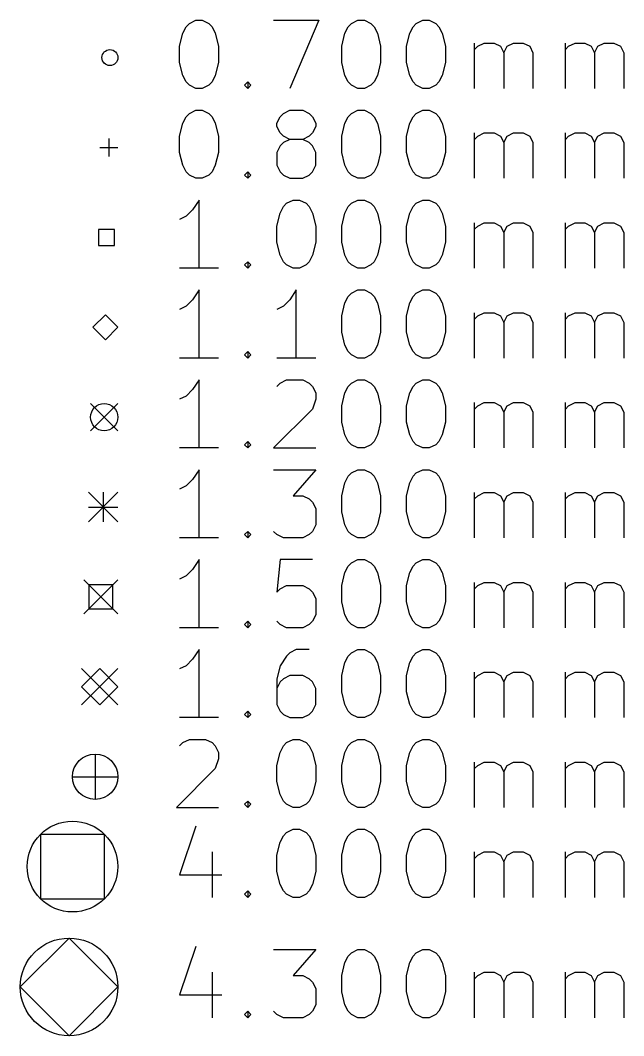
# Model space of a CAD drawing. Extents: x 0.93 to 9.4, y -8.65 to -1.8.
# Drawn here: x 0.93 to 1.977, y -8.631 to -6.87 of the extents above; entities that cross this region are included whole.
import ezdxf

# ---------------------------------------------------------------- set-up
doc = ezdxf.new("R2010")
doc.units = 0
doc.header["$MEASUREMENT"] = 0
doc.layers.add('BLACK', color=7, linetype='CONTINUOUS')

msp = doc.modelspace()

# ---------------------------------------------------------------- linework, layer by layer
at = {"layer": 'BLACK', "linetype": 'CONTINUOUS'}
for p, q in [((1.21178, -6.89266), (1.21741, -6.88141)), ((1.21741, -6.88141), (1.22303, -6.87579)), ((1.22303, -6.87579), (1.23428, -6.87016)), ((1.23428, -6.87016), (1.24553, -6.87016)), ((1.24553, -6.87016), (1.25678, -6.87579)), ((1.25678, -6.87579), (1.2624, -6.88141)), ((1.2624, -6.88141), (1.26803, -6.89266)), ((1.36926, -6.87016), (1.448, -6.87016)), ((1.448, -6.87016), (1.39738, -6.98827)), ((1.493, -6.89266), (1.49862, -6.88141)), ((1.49862, -6.88141), (1.50425, -6.87579)), ((1.50425, -6.87579), (1.51549, -6.87016)), ((1.51549, -6.87016), (1.52674, -6.87016)), ((1.52674, -6.87016), (1.53799, -6.87579)), ((1.53799, -6.87579), (1.54362, -6.88141)), ((1.54362, -6.88141), (1.54924, -6.89266)), ((1.60548, -6.89266), (1.61111, -6.88141)), ((1.61111, -6.88141), (1.61673, -6.87579)), ((1.61673, -6.87579), (1.62798, -6.87016)), ((1.62798, -6.87016), (1.63923, -6.87016)), ((1.63923, -6.87016), (1.65048, -6.87579)), ((1.65048, -6.87579), (1.6561, -6.88141)), ((1.6561, -6.88141), (1.66173, -6.89266)), ((1.20616, -6.91516), (1.21178, -6.89266)), ((1.26803, -6.89266), (1.27365, -6.91516)), ((1.48737, -6.91516), (1.493, -6.89266)), ((1.54924, -6.89266), (1.55486, -6.91516)), ((1.59986, -6.91516), (1.60548, -6.89266)), ((1.66173, -6.89266), (1.66735, -6.91516)), ((1.20616, -6.94328), (1.20616, -6.91516)), ((1.27365, -6.91516), (1.27365, -6.94328)), ((1.48737, -6.94328), (1.48737, -6.91516)), ((1.55486, -6.91516), (1.55486, -6.94328)), ((1.59986, -6.94328), (1.59986, -6.91516)), ((1.66735, -6.91516), (1.66735, -6.94328)), ((1.71797, -6.98827), (1.71797, -6.90953)), ((1.71797, -6.92078), (1.72359, -6.91516)), ((1.72359, -6.91516), (1.73484, -6.90953)), ((1.73484, -6.90953), (1.75172, -6.90953)), ((1.75172, -6.90953), (1.76296, -6.91516)), ((1.76296, -6.91516), (1.76859, -6.92641)), ((1.76859, -6.92641), (1.77421, -6.91516)), ((1.77421, -6.91516), (1.78546, -6.90953)), ((1.78546, -6.90953), (1.80233, -6.90953)), ((1.80233, -6.90953), (1.81358, -6.91516)), ((1.81358, -6.91516), (1.81921, -6.92641)), ((1.87545, -6.98827), (1.87545, -6.90953)), ((1.87545, -6.92078), (1.88107, -6.91516)), ((1.88107, -6.91516), (1.89232, -6.90953)), ((1.89232, -6.90953), (1.9092, -6.90953)), ((1.9092, -6.90953), (1.92044, -6.91516)), ((1.92044, -6.91516), (1.92607, -6.92641)), ((1.92607, -6.92641), (1.93169, -6.91516)), ((1.93169, -6.91516), (1.94294, -6.90953)), ((1.94294, -6.90953), (1.95981, -6.90953)), ((1.95981, -6.90953), (1.97106, -6.91516)), ((1.97106, -6.91516), (1.97669, -6.92641)), ((1.76859, -6.92641), (1.76859, -6.98827)), ((1.81921, -6.92641), (1.81921, -6.98827)), ((1.92607, -6.92641), (1.92607, -6.98827)), ((1.97669, -6.92641), (1.97669, -6.98827)), ((1.21178, -6.96578), (1.20616, -6.94328)), ((1.27365, -6.94328), (1.26803, -6.96578)), ((1.493, -6.96578), (1.48737, -6.94328)), ((1.55486, -6.94328), (1.54924, -6.96578)), ((1.60548, -6.96578), (1.59986, -6.94328)), ((1.66735, -6.94328), (1.66173, -6.96578)), ((1.21741, -6.97702), (1.21178, -6.96578)), ((1.26803, -6.96578), (1.2624, -6.97702)), ((1.49862, -6.97702), (1.493, -6.96578)), ((1.54924, -6.96578), (1.54362, -6.97702)), ((1.61111, -6.97702), (1.60548, -6.96578)), ((1.66173, -6.96578), (1.6561, -6.97702)), ((1.22303, -6.98265), (1.21741, -6.97702)), ((1.23428, -6.98827), (1.22303, -6.98265)), ((1.24553, -6.98827), (1.23428, -6.98827)), ((1.25678, -6.98265), (1.24553, -6.98827)), ((1.2624, -6.97702), (1.25678, -6.98265)), ((1.31864, -6.98265), (1.32427, -6.97702)), ((1.32427, -6.98827), (1.31864, -6.98265)), ((1.32427, -6.97702), (1.32989, -6.98265)), ((1.32427, -6.97702), (1.32427, -6.98827)), ((1.32989, -6.98265), (1.32427, -6.98827)), ((1.50425, -6.98265), (1.49862, -6.97702)), ((1.51549, -6.98827), (1.50425, -6.98265)), ((1.52674, -6.98827), (1.51549, -6.98827)), ((1.53799, -6.98265), (1.52674, -6.98827)), ((1.54362, -6.97702), (1.53799, -6.98265)), ((1.61673, -6.98265), (1.61111, -6.97702)), ((1.62798, -6.98827), (1.61673, -6.98265)), ((1.63923, -6.98827), (1.62798, -6.98827)), ((1.65048, -6.98265), (1.63923, -6.98827)), ((1.6561, -6.97702), (1.65048, -6.98265)), ((1.22303, -7.03169), (1.23428, -7.02607)), ((1.23428, -7.02607), (1.24553, -7.02607)), ((1.24553, -7.02607), (1.25678, -7.03169)), ((1.38614, -7.03169), (1.39738, -7.02607)), ((1.39738, -7.02607), (1.41988, -7.02607)), ((1.41988, -7.02607), (1.43113, -7.03169)), ((1.50425, -7.03169), (1.51549, -7.02607)), ((1.51549, -7.02607), (1.52674, -7.02607)), ((1.52674, -7.02607), (1.53799, -7.03169)), ((1.61673, -7.03169), (1.62798, -7.02607)), ((1.62798, -7.02607), (1.63923, -7.02607)), ((1.63923, -7.02607), (1.65048, -7.03169)), ((1.21178, -7.04857), (1.21741, -7.03732)), ((1.21741, -7.03732), (1.22303, -7.03169)), ((1.25678, -7.03169), (1.2624, -7.03732)), ((1.2624, -7.03732), (1.26803, -7.04857)), ((1.37489, -7.04857), (1.38051, -7.03732)), ((1.38051, -7.03732), (1.38614, -7.03169)), ((1.43113, -7.03169), (1.43675, -7.03732)), ((1.43675, -7.03732), (1.44238, -7.04857)), ((1.493, -7.04857), (1.49862, -7.03732)), ((1.49862, -7.03732), (1.50425, -7.03169)), ((1.53799, -7.03169), (1.54362, -7.03732)), ((1.54362, -7.03732), (1.54924, -7.04857)), ((1.60548, -7.04857), (1.61111, -7.03732)), ((1.61111, -7.03732), (1.61673, -7.03169)), ((1.65048, -7.03169), (1.6561, -7.03732)), ((1.6561, -7.03732), (1.66173, -7.04857)), ((1.20616, -7.07106), (1.21178, -7.04857)), ((1.26803, -7.04857), (1.27365, -7.07106)), ((1.37489, -7.05419), (1.37489, -7.04857)), ((1.38051, -7.06544), (1.37489, -7.05419)), ((1.44238, -7.05419), (1.43675, -7.06544)), ((1.44238, -7.04857), (1.44238, -7.05419)), ((1.48737, -7.07106), (1.493, -7.04857)), ((1.54924, -7.04857), (1.55486, -7.07106)), ((1.59986, -7.07106), (1.60548, -7.04857)), ((1.66173, -7.04857), (1.66735, -7.07106)), ((1.08327, -7.075), (1.08327, -7.1065)), ((1.20616, -7.09918), (1.20616, -7.07106)), ((1.27365, -7.07106), (1.27365, -7.09918)), ((1.38614, -7.07106), (1.38051, -7.06544)), ((1.39738, -7.07669), (1.38614, -7.07106)), ((1.39738, -7.07669), (1.38614, -7.08231)), ((1.41988, -7.07669), (1.39738, -7.07669)), ((1.43113, -7.07106), (1.41988, -7.07669)), ((1.43113, -7.08231), (1.41988, -7.07669)), ((1.43675, -7.06544), (1.43113, -7.07106)), ((1.48737, -7.09918), (1.48737, -7.07106)), ((1.55486, -7.07106), (1.55486, -7.09918)), ((1.59986, -7.09918), (1.59986, -7.07106)), ((1.66735, -7.07106), (1.66735, -7.09918)), ((1.71797, -7.14418), (1.71797, -7.06544)), ((1.71797, -7.07669), (1.72359, -7.07106)), ((1.72359, -7.07106), (1.73484, -7.06544)), ((1.73484, -7.06544), (1.75172, -7.06544)), ((1.75172, -7.06544), (1.76296, -7.07106)), ((1.76296, -7.07106), (1.76859, -7.08231)), ((1.76859, -7.08231), (1.77421, -7.07106)), ((1.77421, -7.07106), (1.78546, -7.06544)), ((1.78546, -7.06544), (1.80233, -7.06544)), ((1.80233, -7.06544), (1.81358, -7.07106)), ((1.81358, -7.07106), (1.81921, -7.08231)), ((1.87545, -7.14418), (1.87545, -7.06544)), ((1.87545, -7.07669), (1.88107, -7.07106)), ((1.88107, -7.07106), (1.89232, -7.06544)), ((1.89232, -7.06544), (1.9092, -7.06544)), ((1.9092, -7.06544), (1.92044, -7.07106)), ((1.92044, -7.07106), (1.92607, -7.08231)), ((1.92607, -7.08231), (1.93169, -7.07106)), ((1.93169, -7.07106), (1.94294, -7.06544)), ((1.94294, -7.06544), (1.95981, -7.06544)), ((1.95981, -7.06544), (1.97106, -7.07106)), ((1.97106, -7.07106), (1.97669, -7.08231)), ((1.06752, -7.09075), (1.09902, -7.09075)), ((1.38051, -7.08794), (1.37489, -7.09918)), ((1.38614, -7.08231), (1.38051, -7.08794)), ((1.43675, -7.08794), (1.43113, -7.08231)), ((1.44238, -7.09918), (1.43675, -7.08794)), ((1.76859, -7.08231), (1.76859, -7.14418)), ((1.81921, -7.08231), (1.81921, -7.14418)), ((1.92607, -7.08231), (1.92607, -7.14418)), ((1.97669, -7.08231), (1.97669, -7.14418)), ((1.21178, -7.12168), (1.20616, -7.09918)), ((1.27365, -7.09918), (1.26803, -7.12168)), ((1.37489, -7.09918), (1.37489, -7.12168)), ((1.44238, -7.12168), (1.44238, -7.09918)), ((1.493, -7.12168), (1.48737, -7.09918)), ((1.55486, -7.09918), (1.54924, -7.12168)), ((1.60548, -7.12168), (1.59986, -7.09918)), ((1.66735, -7.09918), (1.66173, -7.12168)), ((1.21741, -7.13293), (1.21178, -7.12168)), ((1.26803, -7.12168), (1.2624, -7.13293)), ((1.37489, -7.12168), (1.38051, -7.13293)), ((1.43675, -7.13293), (1.44238, -7.12168)), ((1.49862, -7.13293), (1.493, -7.12168)), ((1.54924, -7.12168), (1.54362, -7.13293)), ((1.61111, -7.13293), (1.60548, -7.12168)), ((1.66173, -7.12168), (1.6561, -7.13293)), ((1.22303, -7.13855), (1.21741, -7.13293)), ((1.23428, -7.14418), (1.22303, -7.13855)), ((1.24553, -7.14418), (1.23428, -7.14418)), ((1.25678, -7.13855), (1.24553, -7.14418)), ((1.2624, -7.13293), (1.25678, -7.13855)), ((1.31864, -7.13855), (1.32427, -7.13293)), ((1.32427, -7.14418), (1.31864, -7.13855)), ((1.32427, -7.13293), (1.32989, -7.13855)), ((1.32427, -7.13293), (1.32427, -7.14418)), ((1.32989, -7.13855), (1.32427, -7.14418)), ((1.38051, -7.13293), (1.38614, -7.13855)), ((1.38614, -7.13855), (1.39738, -7.14418)), ((1.39738, -7.14418), (1.41988, -7.14418)), ((1.41988, -7.14418), (1.43113, -7.13855)), ((1.43113, -7.13855), (1.43675, -7.13293)), ((1.50425, -7.13855), (1.49862, -7.13293)), ((1.51549, -7.14418), (1.50425, -7.13855)), ((1.52674, -7.14418), (1.51549, -7.14418)), ((1.53799, -7.13855), (1.52674, -7.14418)), ((1.54362, -7.13293), (1.53799, -7.13855)), ((1.61673, -7.13855), (1.61111, -7.13293)), ((1.62798, -7.14418), (1.61673, -7.13855)), ((1.63923, -7.14418), (1.62798, -7.14418)), ((1.65048, -7.13855), (1.63923, -7.14418)), ((1.6561, -7.13293), (1.65048, -7.13855)), ((1.2399, -7.18197), (1.22866, -7.19885)), ((1.2399, -7.30008), (1.2399, -7.18197)), ((1.39176, -7.1876), (1.40301, -7.18197)), ((1.40301, -7.18197), (1.41426, -7.18197)), ((1.41426, -7.18197), (1.42551, -7.1876)), ((1.50425, -7.1876), (1.51549, -7.18197)), ((1.51549, -7.18197), (1.52674, -7.18197)), ((1.52674, -7.18197), (1.53799, -7.1876)), ((1.61673, -7.1876), (1.62798, -7.18197)), ((1.62798, -7.18197), (1.63923, -7.18197)), ((1.63923, -7.18197), (1.65048, -7.1876)), ((1.22866, -7.19885), (1.21741, -7.2101)), ((1.38051, -7.20447), (1.38614, -7.19322)), ((1.38614, -7.19322), (1.39176, -7.1876)), ((1.42551, -7.1876), (1.43113, -7.19322)), ((1.43113, -7.19322), (1.43675, -7.20447)), ((1.493, -7.20447), (1.49862, -7.19322)), ((1.49862, -7.19322), (1.50425, -7.1876)), ((1.53799, -7.1876), (1.54362, -7.19322)), ((1.54362, -7.19322), (1.54924, -7.20447)), ((1.60548, -7.20447), (1.61111, -7.19322)), ((1.61111, -7.19322), (1.61673, -7.1876)), ((1.65048, -7.1876), (1.6561, -7.19322)), ((1.6561, -7.19322), (1.66173, -7.20447)), ((1.21741, -7.2101), (1.20616, -7.21572)), ((1.37489, -7.22697), (1.38051, -7.20447)), ((1.43675, -7.20447), (1.44238, -7.22697)), ((1.48737, -7.22697), (1.493, -7.20447)), ((1.54924, -7.20447), (1.55486, -7.22697)), ((1.59986, -7.22697), (1.60548, -7.20447)), ((1.66173, -7.20447), (1.66735, -7.22697)), ((1.09325, -7.23273), (1.06541, -7.23273)), ((1.06541, -7.23273), (1.06541, -7.26057)), ((1.09325, -7.26057), (1.09325, -7.23273)), ((1.37489, -7.25509), (1.37489, -7.22697)), ((1.44238, -7.22697), (1.44238, -7.25509)), ((1.48737, -7.25509), (1.48737, -7.22697)), ((1.55486, -7.22697), (1.55486, -7.25509)), ((1.59986, -7.25509), (1.59986, -7.22697)), ((1.66735, -7.22697), (1.66735, -7.25509)), ((1.71797, -7.30008), (1.71797, -7.22134)), ((1.71797, -7.23259), (1.72359, -7.22697)), ((1.72359, -7.22697), (1.73484, -7.22134)), ((1.73484, -7.22134), (1.75172, -7.22134)), ((1.75172, -7.22134), (1.76296, -7.22697)), ((1.76296, -7.22697), (1.76859, -7.23822)), ((1.76859, -7.23822), (1.77421, -7.22697)), ((1.76859, -7.23822), (1.76859, -7.30008)), ((1.77421, -7.22697), (1.78546, -7.22134)), ((1.78546, -7.22134), (1.80233, -7.22134)), ((1.80233, -7.22134), (1.81358, -7.22697)), ((1.81358, -7.22697), (1.81921, -7.23822)), ((1.81921, -7.23822), (1.81921, -7.30008)), ((1.87545, -7.30008), (1.87545, -7.22134)), ((1.87545, -7.23259), (1.88107, -7.22697)), ((1.88107, -7.22697), (1.89232, -7.22134)), ((1.89232, -7.22134), (1.9092, -7.22134)), ((1.9092, -7.22134), (1.92044, -7.22697)), ((1.92044, -7.22697), (1.92607, -7.23822)), ((1.92607, -7.23822), (1.93169, -7.22697)), ((1.92607, -7.23822), (1.92607, -7.30008)), ((1.93169, -7.22697), (1.94294, -7.22134)), ((1.94294, -7.22134), (1.95981, -7.22134)), ((1.95981, -7.22134), (1.97106, -7.22697)), ((1.97106, -7.22697), (1.97669, -7.23822)), ((1.97669, -7.23822), (1.97669, -7.30008)), ((1.38051, -7.27759), (1.37489, -7.25509)), ((1.44238, -7.25509), (1.43675, -7.27759)), ((1.493, -7.27759), (1.48737, -7.25509)), ((1.55486, -7.25509), (1.54924, -7.27759)), ((1.60548, -7.27759), (1.59986, -7.25509)), ((1.66735, -7.25509), (1.66173, -7.27759)), ((1.06541, -7.26057), (1.09325, -7.26057)), ((1.31864, -7.29446), (1.32427, -7.28884)), ((1.32427, -7.28884), (1.32989, -7.29446)), ((1.32427, -7.28884), (1.32427, -7.30008)), ((1.38614, -7.28884), (1.38051, -7.27759)), ((1.39176, -7.29446), (1.38614, -7.28884)), ((1.43113, -7.28884), (1.42551, -7.29446)), ((1.43675, -7.27759), (1.43113, -7.28884)), ((1.49862, -7.28884), (1.493, -7.27759)), ((1.50425, -7.29446), (1.49862, -7.28884)), ((1.54362, -7.28884), (1.53799, -7.29446)), ((1.54924, -7.27759), (1.54362, -7.28884)), ((1.61111, -7.28884), (1.60548, -7.27759)), ((1.61673, -7.29446), (1.61111, -7.28884)), ((1.6561, -7.28884), (1.65048, -7.29446)), ((1.66173, -7.27759), (1.6561, -7.28884)), ((1.27365, -7.30008), (1.20616, -7.30008)), ((1.32427, -7.30008), (1.31864, -7.29446)), ((1.32989, -7.29446), (1.32427, -7.30008)), ((1.40301, -7.30008), (1.39176, -7.29446)), ((1.41426, -7.30008), (1.40301, -7.30008)), ((1.42551, -7.29446), (1.41426, -7.30008)), ((1.51549, -7.30008), (1.50425, -7.29446)), ((1.52674, -7.30008), (1.51549, -7.30008)), ((1.53799, -7.29446), (1.52674, -7.30008)), ((1.62798, -7.30008), (1.61673, -7.29446)), ((1.63923, -7.30008), (1.62798, -7.30008)), ((1.65048, -7.29446), (1.63923, -7.30008)), ((1.2399, -7.33788), (1.22866, -7.35475)), ((1.2399, -7.45599), (1.2399, -7.33788)), ((1.40863, -7.33788), (1.39738, -7.35475)), ((1.40863, -7.45599), (1.40863, -7.33788)), ((1.49862, -7.34913), (1.50425, -7.3435)), ((1.50425, -7.3435), (1.51549, -7.33788)), ((1.51549, -7.33788), (1.52674, -7.33788)), ((1.52674, -7.33788), (1.53799, -7.3435)), ((1.53799, -7.3435), (1.54362, -7.34913)), ((1.61111, -7.34913), (1.61673, -7.3435)), ((1.61673, -7.3435), (1.62798, -7.33788)), ((1.62798, -7.33788), (1.63923, -7.33788)), ((1.63923, -7.33788), (1.65048, -7.3435)), ((1.65048, -7.3435), (1.6561, -7.34913)), ((1.22866, -7.35475), (1.21741, -7.366)), ((1.39738, -7.35475), (1.38614, -7.366)), ((1.48737, -7.38287), (1.493, -7.36038)), ((1.493, -7.36038), (1.49862, -7.34913)), ((1.54362, -7.34913), (1.54924, -7.36038)), ((1.54924, -7.36038), (1.55486, -7.38287)), ((1.59986, -7.38287), (1.60548, -7.36038)), ((1.60548, -7.36038), (1.61111, -7.34913)), ((1.6561, -7.34913), (1.66173, -7.36038)), ((1.66173, -7.36038), (1.66735, -7.38287)), ((1.21741, -7.366), (1.20616, -7.37163)), ((1.38614, -7.366), (1.37489, -7.37163)), ((1.71797, -7.45599), (1.71797, -7.37725)), ((1.72359, -7.38287), (1.73484, -7.37725)), ((1.73484, -7.37725), (1.75172, -7.37725)), ((1.75172, -7.37725), (1.76296, -7.38287)), ((1.77421, -7.38287), (1.78546, -7.37725)), ((1.78546, -7.37725), (1.80233, -7.37725)), ((1.80233, -7.37725), (1.81358, -7.38287)), ((1.87545, -7.45599), (1.87545, -7.37725)), ((1.88107, -7.38287), (1.89232, -7.37725)), ((1.89232, -7.37725), (1.9092, -7.37725)), ((1.9092, -7.37725), (1.92044, -7.38287)), ((1.93169, -7.38287), (1.94294, -7.37725)), ((1.94294, -7.37725), (1.95981, -7.37725)), ((1.95981, -7.37725), (1.97106, -7.38287)), ((1.07736, -7.38091), (1.05571, -7.40256)), ((1.09902, -7.40256), (1.07736, -7.38091)), ((1.48737, -7.411), (1.48737, -7.38287)), ((1.55486, -7.38287), (1.55486, -7.411)), ((1.59986, -7.411), (1.59986, -7.38287)), ((1.66735, -7.38287), (1.66735, -7.411)), ((1.71797, -7.3885), (1.72359, -7.38287)), ((1.76296, -7.38287), (1.76859, -7.39412)), ((1.76859, -7.39412), (1.77421, -7.38287)), ((1.76859, -7.39412), (1.76859, -7.45599)), ((1.81358, -7.38287), (1.81921, -7.39412)), ((1.81921, -7.39412), (1.81921, -7.45599)), ((1.87545, -7.3885), (1.88107, -7.38287)), ((1.92044, -7.38287), (1.92607, -7.39412)), ((1.92607, -7.39412), (1.93169, -7.38287)), ((1.92607, -7.39412), (1.92607, -7.45599)), ((1.97106, -7.38287), (1.97669, -7.39412)), ((1.97669, -7.39412), (1.97669, -7.45599)), ((1.05571, -7.40256), (1.07736, -7.42421)), ((1.07736, -7.42421), (1.09902, -7.40256)), ((1.493, -7.43349), (1.48737, -7.411)), ((1.55486, -7.411), (1.54924, -7.43349)), ((1.60548, -7.43349), (1.59986, -7.411)), ((1.66735, -7.411), (1.66173, -7.43349)), ((1.31864, -7.45037), (1.32427, -7.44474)), ((1.32427, -7.44474), (1.32989, -7.45037)), ((1.32427, -7.44474), (1.32427, -7.45599)), ((1.49862, -7.44474), (1.493, -7.43349)), ((1.50425, -7.45037), (1.49862, -7.44474)), ((1.54362, -7.44474), (1.53799, -7.45037)), ((1.54924, -7.43349), (1.54362, -7.44474)), ((1.61111, -7.44474), (1.60548, -7.43349)), ((1.61673, -7.45037), (1.61111, -7.44474)), ((1.6561, -7.44474), (1.65048, -7.45037)), ((1.66173, -7.43349), (1.6561, -7.44474)), ((1.27365, -7.45599), (1.20616, -7.45599)), ((1.32427, -7.45599), (1.31864, -7.45037)), ((1.32989, -7.45037), (1.32427, -7.45599)), ((1.44238, -7.45599), (1.37489, -7.45599)), ((1.51549, -7.45599), (1.50425, -7.45037)), ((1.52674, -7.45599), (1.51549, -7.45599)), ((1.53799, -7.45037), (1.52674, -7.45599)), ((1.62798, -7.45599), (1.61673, -7.45037)), ((1.63923, -7.45599), (1.62798, -7.45599)), ((1.65048, -7.45037), (1.63923, -7.45599)), ((1.2399, -7.49379), (1.22866, -7.51066)), ((1.2399, -7.6119), (1.2399, -7.49379)), ((1.37489, -7.50503), (1.38051, -7.49941)), ((1.38051, -7.49941), (1.39176, -7.49379)), ((1.39176, -7.49379), (1.41988, -7.49379)), ((1.41988, -7.49379), (1.43113, -7.49941)), ((1.43113, -7.49941), (1.43675, -7.50503)), ((1.49862, -7.50503), (1.50425, -7.49941)), ((1.50425, -7.49941), (1.51549, -7.49379)), ((1.51549, -7.49379), (1.52674, -7.49379)), ((1.52674, -7.49379), (1.53799, -7.49941)), ((1.53799, -7.49941), (1.54362, -7.50503)), ((1.61111, -7.50503), (1.61673, -7.49941)), ((1.61673, -7.49941), (1.62798, -7.49379)), ((1.62798, -7.49379), (1.63923, -7.49379)), ((1.63923, -7.49379), (1.65048, -7.49941)), ((1.65048, -7.49941), (1.6561, -7.50503)), ((1.22866, -7.51066), (1.21741, -7.52191)), ((1.43675, -7.50503), (1.44238, -7.51628)), ((1.44238, -7.51628), (1.44238, -7.52753)), ((1.48737, -7.53878), (1.493, -7.51628)), ((1.493, -7.51628), (1.49862, -7.50503)), ((1.54362, -7.50503), (1.54924, -7.51628)), ((1.54924, -7.51628), (1.55486, -7.53878)), ((1.59986, -7.53878), (1.60548, -7.51628)), ((1.60548, -7.51628), (1.61111, -7.50503)), ((1.6561, -7.50503), (1.66173, -7.51628)), ((1.66173, -7.51628), (1.66735, -7.53878)), ((1.05177, -7.53484), (1.09902, -7.58209)), ((1.09902, -7.53484), (1.05177, -7.58209)), ((1.21741, -7.52191), (1.20616, -7.52753)), ((1.44238, -7.52753), (1.43675, -7.5444)), ((1.71797, -7.6119), (1.71797, -7.53316)), ((1.72359, -7.53878), (1.73484, -7.53316)), ((1.73484, -7.53316), (1.75172, -7.53316)), ((1.75172, -7.53316), (1.76296, -7.53878)), ((1.77421, -7.53878), (1.78546, -7.53316)), ((1.78546, -7.53316), (1.80233, -7.53316)), ((1.80233, -7.53316), (1.81358, -7.53878)), ((1.87545, -7.6119), (1.87545, -7.53316)), ((1.88107, -7.53878), (1.89232, -7.53316)), ((1.89232, -7.53316), (1.9092, -7.53316)), ((1.9092, -7.53316), (1.92044, -7.53878)), ((1.93169, -7.53878), (1.94294, -7.53316)), ((1.94294, -7.53316), (1.95981, -7.53316)), ((1.95981, -7.53316), (1.97106, -7.53878)), ((1.43675, -7.5444), (1.36926, -7.6119)), ((1.48737, -7.5669), (1.48737, -7.53878)), ((1.55486, -7.53878), (1.55486, -7.5669)), ((1.59986, -7.5669), (1.59986, -7.53878)), ((1.66735, -7.53878), (1.66735, -7.5669)), ((1.71797, -7.5444), (1.72359, -7.53878)), ((1.76296, -7.53878), (1.76859, -7.55003)), ((1.76859, -7.55003), (1.77421, -7.53878)), ((1.76859, -7.55003), (1.76859, -7.6119)), ((1.81358, -7.53878), (1.81921, -7.55003)), ((1.81921, -7.55003), (1.81921, -7.6119)), ((1.87545, -7.5444), (1.88107, -7.53878)), ((1.92044, -7.53878), (1.92607, -7.55003)), ((1.92607, -7.55003), (1.93169, -7.53878)), ((1.92607, -7.55003), (1.92607, -7.6119)), ((1.97106, -7.53878), (1.97669, -7.55003)), ((1.97669, -7.55003), (1.97669, -7.6119)), ((1.493, -7.5894), (1.48737, -7.5669)), ((1.55486, -7.5669), (1.54924, -7.5894)), ((1.60548, -7.5894), (1.59986, -7.5669)), ((1.66735, -7.5669), (1.66173, -7.5894)), ((1.49862, -7.60065), (1.493, -7.5894)), ((1.54924, -7.5894), (1.54362, -7.60065)), ((1.61111, -7.60065), (1.60548, -7.5894)), ((1.66173, -7.5894), (1.6561, -7.60065)), ((1.31864, -7.60627), (1.32427, -7.60065)), ((1.32427, -7.6119), (1.31864, -7.60627)), ((1.32427, -7.60065), (1.32989, -7.60627)), ((1.32427, -7.60065), (1.32427, -7.6119)), ((1.32989, -7.60627), (1.32427, -7.6119)), ((1.50425, -7.60627), (1.49862, -7.60065)), ((1.51549, -7.6119), (1.50425, -7.60627)), ((1.53799, -7.60627), (1.52674, -7.6119)), ((1.54362, -7.60065), (1.53799, -7.60627)), ((1.61673, -7.60627), (1.61111, -7.60065)), ((1.62798, -7.6119), (1.61673, -7.60627)), ((1.65048, -7.60627), (1.63923, -7.6119)), ((1.6561, -7.60065), (1.65048, -7.60627)), ((1.27365, -7.6119), (1.20616, -7.6119)), ((1.36926, -7.6119), (1.44238, -7.6119)), ((1.52674, -7.6119), (1.51549, -7.6119)), ((1.63923, -7.6119), (1.62798, -7.6119)), ((1.2399, -7.64969), (1.22866, -7.66656)), ((1.2399, -7.7678), (1.2399, -7.64969)), ((1.36926, -7.64969), (1.44238, -7.64969)), ((1.44238, -7.64969), (1.40301, -7.69469)), ((1.493, -7.67219), (1.49862, -7.66094)), ((1.49862, -7.66094), (1.50425, -7.65531)), ((1.50425, -7.65531), (1.51549, -7.64969)), ((1.51549, -7.64969), (1.52674, -7.64969)), ((1.52674, -7.64969), (1.53799, -7.65531)), ((1.53799, -7.65531), (1.54362, -7.66094)), ((1.54362, -7.66094), (1.54924, -7.67219)), ((1.60548, -7.67219), (1.61111, -7.66094)), ((1.61111, -7.66094), (1.61673, -7.65531)), ((1.61673, -7.65531), (1.62798, -7.64969)), ((1.62798, -7.64969), (1.63923, -7.64969)), ((1.63923, -7.64969), (1.65048, -7.65531)), ((1.65048, -7.65531), (1.6561, -7.66094)), ((1.6561, -7.66094), (1.66173, -7.67219)), ((1.21741, -7.67781), (1.20616, -7.68344)), ((1.22866, -7.66656), (1.21741, -7.67781)), ((1.48737, -7.69469), (1.493, -7.67219)), ((1.54924, -7.67219), (1.55486, -7.69469)), ((1.59986, -7.69469), (1.60548, -7.67219)), ((1.66173, -7.67219), (1.66735, -7.69469)), ((1.04783, -7.68878), (1.09902, -7.73996)), ((1.09902, -7.68878), (1.04783, -7.73996)), ((1.07343, -7.68878), (1.07343, -7.73996)), ((1.40301, -7.69469), (1.41988, -7.69469)), ((1.41988, -7.69469), (1.43113, -7.70031)), ((1.48737, -7.72281), (1.48737, -7.69469)), ((1.55486, -7.69469), (1.55486, -7.72281)), ((1.59986, -7.72281), (1.59986, -7.69469)), ((1.66735, -7.69469), (1.66735, -7.72281)), ((1.71797, -7.7678), (1.71797, -7.68906)), ((1.71797, -7.70031), (1.72359, -7.69469)), ((1.72359, -7.69469), (1.73484, -7.68906)), ((1.73484, -7.68906), (1.75172, -7.68906)), ((1.75172, -7.68906), (1.76296, -7.69469)), ((1.76296, -7.69469), (1.76859, -7.70593)), ((1.76859, -7.70593), (1.77421, -7.69469)), ((1.77421, -7.69469), (1.78546, -7.68906)), ((1.78546, -7.68906), (1.80233, -7.68906)), ((1.80233, -7.68906), (1.81358, -7.69469)), ((1.81358, -7.69469), (1.81921, -7.70593)), ((1.87545, -7.7678), (1.87545, -7.68906)), ((1.87545, -7.70031), (1.88107, -7.69469)), ((1.88107, -7.69469), (1.89232, -7.68906)), ((1.89232, -7.68906), (1.9092, -7.68906)), ((1.9092, -7.68906), (1.92044, -7.69469)), ((1.92044, -7.69469), (1.92607, -7.70593)), ((1.92607, -7.70593), (1.93169, -7.69469)), ((1.93169, -7.69469), (1.94294, -7.68906)), ((1.94294, -7.68906), (1.95981, -7.68906)), ((1.95981, -7.68906), (1.97106, -7.69469)), ((1.97106, -7.69469), (1.97669, -7.70593)), ((1.43113, -7.70031), (1.43675, -7.70593)), ((1.43675, -7.70593), (1.44238, -7.71718)), ((1.76859, -7.70593), (1.76859, -7.7678)), ((1.81921, -7.70593), (1.81921, -7.7678)), ((1.92607, -7.70593), (1.92607, -7.7678)), ((1.97669, -7.70593), (1.97669, -7.7678)), ((1.04783, -7.71437), (1.09902, -7.71437)), ((1.44238, -7.71718), (1.44238, -7.7453)), ((1.493, -7.7453), (1.48737, -7.72281)), ((1.55486, -7.72281), (1.54924, -7.7453)), ((1.60548, -7.7453), (1.59986, -7.72281)), ((1.66735, -7.72281), (1.66173, -7.7453)), ((1.44238, -7.7453), (1.43675, -7.75655)), ((1.49862, -7.75655), (1.493, -7.7453)), ((1.54924, -7.7453), (1.54362, -7.75655)), ((1.61111, -7.75655), (1.60548, -7.7453)), ((1.66173, -7.7453), (1.6561, -7.75655)), ((1.31864, -7.76218), (1.32427, -7.75655)), ((1.32427, -7.7678), (1.31864, -7.76218)), ((1.32427, -7.75655), (1.32989, -7.76218)), ((1.32427, -7.75655), (1.32427, -7.7678)), ((1.32989, -7.76218), (1.32427, -7.7678)), ((1.37489, -7.76218), (1.36926, -7.75655)), ((1.38614, -7.7678), (1.37489, -7.76218)), ((1.43113, -7.76218), (1.41988, -7.7678)), ((1.43675, -7.75655), (1.43113, -7.76218)), ((1.50425, -7.76218), (1.49862, -7.75655)), ((1.51549, -7.7678), (1.50425, -7.76218)), ((1.53799, -7.76218), (1.52674, -7.7678)), ((1.54362, -7.75655), (1.53799, -7.76218)), ((1.61673, -7.76218), (1.61111, -7.75655)), ((1.62798, -7.7678), (1.61673, -7.76218)), ((1.65048, -7.76218), (1.63923, -7.7678)), ((1.6561, -7.75655), (1.65048, -7.76218)), ((1.27365, -7.7678), (1.20616, -7.7678)), ((1.41988, -7.7678), (1.38614, -7.7678)), ((1.52674, -7.7678), (1.51549, -7.7678)), ((1.63923, -7.7678), (1.62798, -7.7678)), ((1.2399, -7.8056), (1.22866, -7.82247)), ((1.2399, -7.92371), (1.2399, -7.8056)), ((1.38051, -7.8056), (1.37489, -7.86184)), ((1.43675, -7.8056), (1.38051, -7.8056)), ((1.493, -7.82809), (1.49862, -7.81684)), ((1.49862, -7.81684), (1.50425, -7.81122)), ((1.50425, -7.81122), (1.51549, -7.8056)), ((1.51549, -7.8056), (1.52674, -7.8056)), ((1.52674, -7.8056), (1.53799, -7.81122)), ((1.53799, -7.81122), (1.54362, -7.81684)), ((1.54362, -7.81684), (1.54924, -7.82809)), ((1.60548, -7.82809), (1.61111, -7.81684)), ((1.61111, -7.81684), (1.61673, -7.81122)), ((1.61673, -7.81122), (1.62798, -7.8056)), ((1.62798, -7.8056), (1.63923, -7.8056)), ((1.63923, -7.8056), (1.65048, -7.81122)), ((1.65048, -7.81122), (1.6561, -7.81684)), ((1.6561, -7.81684), (1.66173, -7.82809)), ((1.21741, -7.83372), (1.20616, -7.83934)), ((1.22866, -7.82247), (1.21741, -7.83372)), ((1.48737, -7.85059), (1.493, -7.82809)), ((1.54924, -7.82809), (1.55486, -7.85059)), ((1.59986, -7.85059), (1.60548, -7.82809)), ((1.66173, -7.82809), (1.66735, -7.85059)), ((1.03996, -7.84075), (1.09902, -7.8998)), ((1.09902, -7.84075), (1.03996, -7.8998)), ((1.09037, -7.8494), (1.04861, -7.8494)), ((1.04861, -7.8494), (1.04861, -7.89115)), ((1.09037, -7.89115), (1.09037, -7.8494)), ((1.38051, -7.85621), (1.39176, -7.85059)), ((1.39176, -7.85059), (1.41988, -7.85059)), ((1.41988, -7.85059), (1.43113, -7.85621)), ((1.48737, -7.87871), (1.48737, -7.85059)), ((1.55486, -7.85059), (1.55486, -7.87871)), ((1.59986, -7.87871), (1.59986, -7.85059)), ((1.66735, -7.85059), (1.66735, -7.87871)), ((1.71797, -7.92371), (1.71797, -7.84497)), ((1.71797, -7.85621), (1.72359, -7.85059)), ((1.72359, -7.85059), (1.73484, -7.84497)), ((1.73484, -7.84497), (1.75172, -7.84497)), ((1.75172, -7.84497), (1.76296, -7.85059)), ((1.76296, -7.85059), (1.76859, -7.86184)), ((1.76859, -7.86184), (1.77421, -7.85059)), ((1.77421, -7.85059), (1.78546, -7.84497)), ((1.78546, -7.84497), (1.80233, -7.84497)), ((1.80233, -7.84497), (1.81358, -7.85059)), ((1.81358, -7.85059), (1.81921, -7.86184)), ((1.87545, -7.92371), (1.87545, -7.84497)), ((1.87545, -7.85621), (1.88107, -7.85059)), ((1.88107, -7.85059), (1.89232, -7.84497)), ((1.89232, -7.84497), (1.9092, -7.84497)), ((1.9092, -7.84497), (1.92044, -7.85059)), ((1.92044, -7.85059), (1.92607, -7.86184)), ((1.92607, -7.86184), (1.93169, -7.85059)), ((1.93169, -7.85059), (1.94294, -7.84497)), ((1.94294, -7.84497), (1.95981, -7.84497)), ((1.95981, -7.84497), (1.97106, -7.85059)), ((1.97106, -7.85059), (1.97669, -7.86184)), ((1.37489, -7.86184), (1.38051, -7.85621)), ((1.43113, -7.85621), (1.43675, -7.86184)), ((1.43675, -7.86184), (1.44238, -7.87309)), ((1.76859, -7.86184), (1.76859, -7.92371)), ((1.81921, -7.86184), (1.81921, -7.92371)), ((1.92607, -7.86184), (1.92607, -7.92371)), ((1.97669, -7.86184), (1.97669, -7.92371)), ((1.44238, -7.87309), (1.44238, -7.90121)), ((1.493, -7.90121), (1.48737, -7.87871)), ((1.55486, -7.87871), (1.54924, -7.90121)), ((1.60548, -7.90121), (1.59986, -7.87871)), ((1.66735, -7.87871), (1.66173, -7.90121)), ((1.04861, -7.89115), (1.09037, -7.89115)), ((1.44238, -7.90121), (1.43675, -7.91246)), ((1.49862, -7.91246), (1.493, -7.90121)), ((1.54924, -7.90121), (1.54362, -7.91246)), ((1.61111, -7.91246), (1.60548, -7.90121)), ((1.66173, -7.90121), (1.6561, -7.91246)), ((1.27365, -7.92371), (1.20616, -7.92371)), ((1.31864, -7.91808), (1.32427, -7.91246)), ((1.32427, -7.92371), (1.31864, -7.91808)), ((1.32427, -7.91246), (1.32989, -7.91808)), ((1.32427, -7.91246), (1.32427, -7.92371)), ((1.32989, -7.91808), (1.32427, -7.92371)), ((1.38051, -7.91808), (1.37489, -7.91246)), ((1.39176, -7.92371), (1.38051, -7.91808)), ((1.41988, -7.92371), (1.39176, -7.92371)), ((1.43113, -7.91808), (1.41988, -7.92371)), ((1.43675, -7.91246), (1.43113, -7.91808)), ((1.50425, -7.91808), (1.49862, -7.91246)), ((1.51549, -7.92371), (1.50425, -7.91808)), ((1.52674, -7.92371), (1.51549, -7.92371)), ((1.53799, -7.91808), (1.52674, -7.92371)), ((1.54362, -7.91246), (1.53799, -7.91808)), ((1.61673, -7.91808), (1.61111, -7.91246)), ((1.62798, -7.92371), (1.61673, -7.91808)), ((1.63923, -7.92371), (1.62798, -7.92371)), ((1.65048, -7.91808), (1.63923, -7.92371)), ((1.6561, -7.91246), (1.65048, -7.91808)), ((1.2399, -7.9615), (1.22866, -7.97837)), ((1.2399, -8.07961), (1.2399, -7.9615)), ((1.39176, -7.97275), (1.38051, -7.98962)), ((1.39738, -7.96713), (1.39176, -7.97275)), ((1.40863, -7.9615), (1.39738, -7.96713)), ((1.43113, -7.9615), (1.40863, -7.9615)), ((1.493, -7.984), (1.49862, -7.97275)), ((1.49862, -7.97275), (1.50425, -7.96713)), ((1.50425, -7.96713), (1.51549, -7.9615)), ((1.51549, -7.9615), (1.52674, -7.9615)), ((1.52674, -7.9615), (1.53799, -7.96713)), ((1.53799, -7.96713), (1.54362, -7.97275)), ((1.54362, -7.97275), (1.54924, -7.984)), ((1.60548, -7.984), (1.61111, -7.97275)), ((1.61111, -7.97275), (1.61673, -7.96713)), ((1.61673, -7.96713), (1.62798, -7.9615)), ((1.62798, -7.9615), (1.63923, -7.9615)), ((1.63923, -7.9615), (1.65048, -7.96713)), ((1.65048, -7.96713), (1.6561, -7.97275)), ((1.6561, -7.97275), (1.66173, -7.984)), ((1.03602, -7.99469), (1.09902, -8.05768)), ((1.09902, -7.99469), (1.03602, -8.05768)), ((1.06752, -7.99469), (1.03602, -8.02618)), ((1.09902, -8.02618), (1.06752, -7.99469)), ((1.21741, -7.98962), (1.20616, -7.99525)), ((1.22866, -7.97837), (1.21741, -7.98962)), ((1.38051, -7.98962), (1.37489, -8.01212)), ((1.48737, -8.0065), (1.493, -7.984)), ((1.54924, -7.984), (1.55486, -8.0065)), ((1.59986, -8.0065), (1.60548, -7.984)), ((1.66173, -7.984), (1.66735, -8.0065)), ((1.37489, -8.01212), (1.37489, -8.05711)), ((1.38614, -8.01212), (1.38051, -8.01774)), ((1.39738, -8.0065), (1.38614, -8.01212)), ((1.41988, -8.0065), (1.39738, -8.0065)), ((1.43113, -8.01212), (1.41988, -8.0065)), ((1.43675, -8.01774), (1.43113, -8.01212)), ((1.48737, -8.03462), (1.48737, -8.0065)), ((1.55486, -8.0065), (1.55486, -8.03462)), ((1.59986, -8.03462), (1.59986, -8.0065)), ((1.66735, -8.0065), (1.66735, -8.03462)), ((1.71797, -8.07961), (1.71797, -8.00087)), ((1.71797, -8.01212), (1.72359, -8.0065)), ((1.72359, -8.0065), (1.73484, -8.00087)), ((1.73484, -8.00087), (1.75172, -8.00087)), ((1.75172, -8.00087), (1.76296, -8.0065)), ((1.76296, -8.0065), (1.76859, -8.01774)), ((1.76859, -8.01774), (1.77421, -8.0065)), ((1.77421, -8.0065), (1.78546, -8.00087)), ((1.78546, -8.00087), (1.80233, -8.00087)), ((1.80233, -8.00087), (1.81358, -8.0065)), ((1.81358, -8.0065), (1.81921, -8.01774)), ((1.87545, -8.07961), (1.87545, -8.00087)), ((1.87545, -8.01212), (1.88107, -8.0065)), ((1.88107, -8.0065), (1.89232, -8.00087)), ((1.89232, -8.00087), (1.9092, -8.00087)), ((1.9092, -8.00087), (1.92044, -8.0065)), ((1.92044, -8.0065), (1.92607, -8.01774)), ((1.92607, -8.01774), (1.93169, -8.0065)), ((1.93169, -8.0065), (1.94294, -8.00087)), ((1.94294, -8.00087), (1.95981, -8.00087)), ((1.95981, -8.00087), (1.97106, -8.0065)), ((1.97106, -8.0065), (1.97669, -8.01774)), ((1.03602, -8.02618), (1.06752, -8.05768)), ((1.06752, -8.05768), (1.09902, -8.02618)), ((1.38051, -8.01774), (1.37489, -8.02899)), ((1.44238, -8.02899), (1.43675, -8.01774)), ((1.44238, -8.05711), (1.44238, -8.02899)), ((1.76859, -8.01774), (1.76859, -8.07961)), ((1.81921, -8.01774), (1.81921, -8.07961)), ((1.92607, -8.01774), (1.92607, -8.07961)), ((1.97669, -8.01774), (1.97669, -8.07961)), ((1.493, -8.05711), (1.48737, -8.03462)), ((1.55486, -8.03462), (1.54924, -8.05711)), ((1.60548, -8.05711), (1.59986, -8.03462)), ((1.66735, -8.03462), (1.66173, -8.05711)), ((1.37489, -8.05711), (1.38051, -8.06836)), ((1.43675, -8.06836), (1.44238, -8.05711)), ((1.49862, -8.06836), (1.493, -8.05711)), ((1.54924, -8.05711), (1.54362, -8.06836)), ((1.61111, -8.06836), (1.60548, -8.05711)), ((1.66173, -8.05711), (1.6561, -8.06836)), ((1.27365, -8.07961), (1.20616, -8.07961)), ((1.31864, -8.07399), (1.32427, -8.06836)), ((1.32427, -8.07961), (1.31864, -8.07399)), ((1.32427, -8.06836), (1.32989, -8.07399)), ((1.32427, -8.06836), (1.32427, -8.07961)), ((1.32989, -8.07399), (1.32427, -8.07961)), ((1.38051, -8.06836), (1.38614, -8.07399)), ((1.38614, -8.07399), (1.39738, -8.07961)), ((1.39738, -8.07961), (1.41988, -8.07961)), ((1.41988, -8.07961), (1.43113, -8.07399)), ((1.43113, -8.07399), (1.43675, -8.06836)), ((1.50425, -8.07399), (1.49862, -8.06836)), ((1.51549, -8.07961), (1.50425, -8.07399)), ((1.52674, -8.07961), (1.51549, -8.07961)), ((1.53799, -8.07399), (1.52674, -8.07961)), ((1.54362, -8.06836), (1.53799, -8.07399)), ((1.61673, -8.07399), (1.61111, -8.06836)), ((1.62798, -8.07961), (1.61673, -8.07399)), ((1.63923, -8.07961), (1.62798, -8.07961)), ((1.65048, -8.07399), (1.63923, -8.07961)), ((1.6561, -8.06836), (1.65048, -8.07399)), ((1.21178, -8.12303), (1.22303, -8.11741)), ((1.22303, -8.11741), (1.25115, -8.11741)), ((1.25115, -8.11741), (1.2624, -8.12303)), ((1.39176, -8.12303), (1.40301, -8.11741)), ((1.40301, -8.11741), (1.41426, -8.11741)), ((1.41426, -8.11741), (1.42551, -8.12303)), ((1.50425, -8.12303), (1.51549, -8.11741)), ((1.51549, -8.11741), (1.52674, -8.11741)), ((1.52674, -8.11741), (1.53799, -8.12303)), ((1.61673, -8.12303), (1.62798, -8.11741)), ((1.62798, -8.11741), (1.63923, -8.11741)), ((1.63923, -8.11741), (1.65048, -8.12303)), ((1.20616, -8.12866), (1.21178, -8.12303)), ((1.2624, -8.12303), (1.26803, -8.12866)), ((1.26803, -8.12866), (1.27365, -8.1399)), ((1.38051, -8.1399), (1.38614, -8.12866)), ((1.38614, -8.12866), (1.39176, -8.12303)), ((1.42551, -8.12303), (1.43113, -8.12866)), ((1.43113, -8.12866), (1.43675, -8.1399)), ((1.493, -8.1399), (1.49862, -8.12866)), ((1.49862, -8.12866), (1.50425, -8.12303)), ((1.53799, -8.12303), (1.54362, -8.12866)), ((1.54362, -8.12866), (1.54924, -8.1399)), ((1.60548, -8.1399), (1.61111, -8.12866)), ((1.61111, -8.12866), (1.61673, -8.12303)), ((1.65048, -8.12303), (1.6561, -8.12866)), ((1.6561, -8.12866), (1.66173, -8.1399)), ((1.05965, -8.14272), (1.05965, -8.22146)), ((1.27365, -8.15115), (1.26803, -8.16803)), ((1.27365, -8.1399), (1.27365, -8.15115)), ((1.37489, -8.1624), (1.38051, -8.1399)), ((1.43675, -8.1399), (1.44238, -8.1624)), ((1.48737, -8.1624), (1.493, -8.1399)), ((1.54924, -8.1399), (1.55486, -8.1624)), ((1.59986, -8.1624), (1.60548, -8.1399)), ((1.66173, -8.1399), (1.66735, -8.1624)), ((1.26803, -8.16803), (1.20053, -8.23552)), ((1.37489, -8.19052), (1.37489, -8.1624)), ((1.44238, -8.1624), (1.44238, -8.19052)), ((1.48737, -8.19052), (1.48737, -8.1624)), ((1.55486, -8.1624), (1.55486, -8.19052)), ((1.59986, -8.19052), (1.59986, -8.1624)), ((1.66735, -8.1624), (1.66735, -8.19052)), ((1.71797, -8.23552), (1.71797, -8.15678)), ((1.71797, -8.16803), (1.72359, -8.1624)), ((1.72359, -8.1624), (1.73484, -8.15678)), ((1.73484, -8.15678), (1.75172, -8.15678)), ((1.75172, -8.15678), (1.76296, -8.1624)), ((1.76296, -8.1624), (1.76859, -8.17365)), ((1.76859, -8.17365), (1.77421, -8.1624)), ((1.77421, -8.1624), (1.78546, -8.15678)), ((1.78546, -8.15678), (1.80233, -8.15678)), ((1.80233, -8.15678), (1.81358, -8.1624)), ((1.81358, -8.1624), (1.81921, -8.17365)), ((1.87545, -8.23552), (1.87545, -8.15678)), ((1.87545, -8.16803), (1.88107, -8.1624)), ((1.88107, -8.1624), (1.89232, -8.15678)), ((1.89232, -8.15678), (1.9092, -8.15678)), ((1.9092, -8.15678), (1.92044, -8.1624)), ((1.92044, -8.1624), (1.92607, -8.17365)), ((1.92607, -8.17365), (1.93169, -8.1624)), ((1.93169, -8.1624), (1.94294, -8.15678)), ((1.94294, -8.15678), (1.95981, -8.15678)), ((1.95981, -8.15678), (1.97106, -8.1624)), ((1.97106, -8.1624), (1.97669, -8.17365)), ((1.02028, -8.18209), (1.09902, -8.18209)), ((1.76859, -8.17365), (1.76859, -8.23552)), ((1.81921, -8.17365), (1.81921, -8.23552)), ((1.92607, -8.17365), (1.92607, -8.23552)), ((1.97669, -8.17365), (1.97669, -8.23552)), ((1.38051, -8.21302), (1.37489, -8.19052)), ((1.44238, -8.19052), (1.43675, -8.21302)), ((1.493, -8.21302), (1.48737, -8.19052)), ((1.55486, -8.19052), (1.54924, -8.21302)), ((1.60548, -8.21302), (1.59986, -8.19052)), ((1.66735, -8.19052), (1.66173, -8.21302)), ((1.31864, -8.22989), (1.32427, -8.22427)), ((1.32427, -8.22427), (1.32989, -8.22989)), ((1.32427, -8.22427), (1.32427, -8.23552)), ((1.38614, -8.22427), (1.38051, -8.21302)), ((1.39176, -8.22989), (1.38614, -8.22427)), ((1.43113, -8.22427), (1.42551, -8.22989)), ((1.43675, -8.21302), (1.43113, -8.22427)), ((1.49862, -8.22427), (1.493, -8.21302)), ((1.50425, -8.22989), (1.49862, -8.22427)), ((1.54362, -8.22427), (1.53799, -8.22989)), ((1.54924, -8.21302), (1.54362, -8.22427)), ((1.61111, -8.22427), (1.60548, -8.21302)), ((1.61673, -8.22989), (1.61111, -8.22427)), ((1.6561, -8.22427), (1.65048, -8.22989)), ((1.66173, -8.21302), (1.6561, -8.22427)), ((1.20053, -8.23552), (1.27365, -8.23552)), ((1.32427, -8.23552), (1.31864, -8.22989)), ((1.32989, -8.22989), (1.32427, -8.23552)), ((1.40301, -8.23552), (1.39176, -8.22989)), ((1.41426, -8.23552), (1.40301, -8.23552)), ((1.42551, -8.22989), (1.41426, -8.23552)), ((1.51549, -8.23552), (1.50425, -8.22989)), ((1.52674, -8.23552), (1.51549, -8.23552)), ((1.53799, -8.22989), (1.52674, -8.23552)), ((1.62798, -8.23552), (1.61673, -8.22989)), ((1.63923, -8.23552), (1.62798, -8.23552)), ((1.65048, -8.22989), (1.63923, -8.23552)), ((1.23428, -8.26769), (1.20616, -8.35205)), ((1.39176, -8.27894), (1.40301, -8.27331)), ((1.40301, -8.27331), (1.41426, -8.27331)), ((1.41426, -8.27331), (1.42551, -8.27894)), ((1.50425, -8.27894), (1.51549, -8.27331)), ((1.51549, -8.27331), (1.52674, -8.27331)), ((1.52674, -8.27331), (1.53799, -8.27894)), ((1.61673, -8.27894), (1.62798, -8.27331)), ((1.62798, -8.27331), (1.63923, -8.27331)), ((1.63923, -8.27331), (1.65048, -8.27894)), ((1.07595, -8.28231), (0.9646, -8.28231)), ((0.9646, -8.28231), (0.9646, -8.39367)), ((1.07595, -8.39367), (1.07595, -8.28231)), ((1.38051, -8.29581), (1.38614, -8.28456)), ((1.38614, -8.28456), (1.39176, -8.27894)), ((1.42551, -8.27894), (1.43113, -8.28456)), ((1.43113, -8.28456), (1.43675, -8.29581)), ((1.493, -8.29581), (1.49862, -8.28456)), ((1.49862, -8.28456), (1.50425, -8.27894)), ((1.53799, -8.27894), (1.54362, -8.28456)), ((1.54362, -8.28456), (1.54924, -8.29581)), ((1.60548, -8.29581), (1.61111, -8.28456)), ((1.61111, -8.28456), (1.61673, -8.27894)), ((1.65048, -8.27894), (1.6561, -8.28456)), ((1.6561, -8.28456), (1.66173, -8.29581)), ((1.37489, -8.31831), (1.38051, -8.29581)), ((1.43675, -8.29581), (1.44238, -8.31831)), ((1.48737, -8.31831), (1.493, -8.29581)), ((1.54924, -8.29581), (1.55486, -8.31831)), ((1.59986, -8.31831), (1.60548, -8.29581)), ((1.66173, -8.29581), (1.66735, -8.31831)), ((1.2624, -8.31268), (1.2624, -8.39142)), ((1.37489, -8.34643), (1.37489, -8.31831)), ((1.44238, -8.31831), (1.44238, -8.34643)), ((1.48737, -8.34643), (1.48737, -8.31831)), ((1.55486, -8.31831), (1.55486, -8.34643)), ((1.59986, -8.34643), (1.59986, -8.31831)), ((1.66735, -8.31831), (1.66735, -8.34643)), ((1.71797, -8.39142), (1.71797, -8.31268)), ((1.71797, -8.32393), (1.72359, -8.31831)), ((1.72359, -8.31831), (1.73484, -8.31268)), ((1.73484, -8.31268), (1.75172, -8.31268)), ((1.75172, -8.31268), (1.76296, -8.31831)), ((1.76296, -8.31831), (1.76859, -8.32956)), ((1.76859, -8.32956), (1.77421, -8.31831)), ((1.76859, -8.32956), (1.76859, -8.39142)), ((1.77421, -8.31831), (1.78546, -8.31268)), ((1.78546, -8.31268), (1.80233, -8.31268)), ((1.80233, -8.31268), (1.81358, -8.31831)), ((1.81358, -8.31831), (1.81921, -8.32956)), ((1.81921, -8.32956), (1.81921, -8.39142)), ((1.87545, -8.39142), (1.87545, -8.31268)), ((1.87545, -8.32393), (1.88107, -8.31831)), ((1.88107, -8.31831), (1.89232, -8.31268)), ((1.89232, -8.31268), (1.9092, -8.31268)), ((1.9092, -8.31268), (1.92044, -8.31831)), ((1.92044, -8.31831), (1.92607, -8.32956)), ((1.92607, -8.32956), (1.93169, -8.31831)), ((1.92607, -8.32956), (1.92607, -8.39142)), ((1.93169, -8.31831), (1.94294, -8.31268)), ((1.94294, -8.31268), (1.95981, -8.31268)), ((1.95981, -8.31268), (1.97106, -8.31831)), ((1.97106, -8.31831), (1.97669, -8.32956)), ((1.97669, -8.32956), (1.97669, -8.39142)), ((1.38051, -8.36893), (1.37489, -8.34643)), ((1.44238, -8.34643), (1.43675, -8.36893)), ((1.493, -8.36893), (1.48737, -8.34643)), ((1.55486, -8.34643), (1.54924, -8.36893)), ((1.60548, -8.36893), (1.59986, -8.34643)), ((1.66735, -8.34643), (1.66173, -8.36893)), ((1.20616, -8.35205), (1.27927, -8.35205)), ((1.31864, -8.3858), (1.32427, -8.38017)), ((1.32427, -8.38017), (1.32989, -8.3858)), ((1.32427, -8.38017), (1.32427, -8.39142)), ((1.38614, -8.38017), (1.38051, -8.36893)), ((1.39176, -8.3858), (1.38614, -8.38017)), ((1.43113, -8.38017), (1.42551, -8.3858)), ((1.43675, -8.36893), (1.43113, -8.38017)), ((1.49862, -8.38017), (1.493, -8.36893)), ((1.50425, -8.3858), (1.49862, -8.38017)), ((1.54362, -8.38017), (1.53799, -8.3858)), ((1.54924, -8.36893), (1.54362, -8.38017)), ((1.61111, -8.38017), (1.60548, -8.36893)), ((1.61673, -8.3858), (1.61111, -8.38017)), ((1.6561, -8.38017), (1.65048, -8.3858)), ((1.66173, -8.36893), (1.6561, -8.38017)), ((0.9646, -8.39367), (1.07595, -8.39367)), ((1.32427, -8.39142), (1.31864, -8.3858)), ((1.32989, -8.3858), (1.32427, -8.39142)), ((1.40301, -8.39142), (1.39176, -8.3858)), ((1.41426, -8.39142), (1.40301, -8.39142)), ((1.42551, -8.3858), (1.41426, -8.39142)), ((1.51549, -8.39142), (1.50425, -8.3858)), ((1.52674, -8.39142), (1.51549, -8.39142)), ((1.53799, -8.3858), (1.52674, -8.39142)), ((1.62798, -8.39142), (1.61673, -8.3858)), ((1.63923, -8.39142), (1.62798, -8.39142)), ((1.65048, -8.3858), (1.63923, -8.39142)), ((1.01437, -8.46201), (0.92972, -8.54665)), ((1.09902, -8.54665), (1.01437, -8.46201)), ((1.23428, -8.47635), (1.20616, -8.56071)), ((1.36926, -8.48197), (1.44238, -8.48197)), ((1.44238, -8.48197), (1.40301, -8.52697)), ((1.49862, -8.49322), (1.50425, -8.4876)), ((1.50425, -8.4876), (1.51549, -8.48197)), ((1.51549, -8.48197), (1.52674, -8.48197)), ((1.52674, -8.48197), (1.53799, -8.4876)), ((1.53799, -8.4876), (1.54362, -8.49322)), ((1.61111, -8.49322), (1.61673, -8.4876)), ((1.61673, -8.4876), (1.62798, -8.48197)), ((1.62798, -8.48197), (1.63923, -8.48197)), ((1.63923, -8.48197), (1.65048, -8.4876)), ((1.65048, -8.4876), (1.6561, -8.49322)), ((1.48737, -8.52697), (1.493, -8.50447)), ((1.493, -8.50447), (1.49862, -8.49322)), ((1.54362, -8.49322), (1.54924, -8.50447)), ((1.54924, -8.50447), (1.55486, -8.52697)), ((1.59986, -8.52697), (1.60548, -8.50447)), ((1.60548, -8.50447), (1.61111, -8.49322)), ((1.6561, -8.49322), (1.66173, -8.50447)), ((1.66173, -8.50447), (1.66735, -8.52697)), ((1.2624, -8.52134), (1.2624, -8.60008)), ((1.71797, -8.60008), (1.71797, -8.52134)), ((1.72359, -8.52697), (1.73484, -8.52134)), ((1.73484, -8.52134), (1.75172, -8.52134)), ((1.75172, -8.52134), (1.76296, -8.52697)), ((1.77421, -8.52697), (1.78546, -8.52134)), ((1.78546, -8.52134), (1.80233, -8.52134)), ((1.80233, -8.52134), (1.81358, -8.52697)), ((1.87545, -8.60008), (1.87545, -8.52134)), ((1.88107, -8.52697), (1.89232, -8.52134)), ((1.89232, -8.52134), (1.9092, -8.52134)), ((1.9092, -8.52134), (1.92044, -8.52697)), ((1.93169, -8.52697), (1.94294, -8.52134)), ((1.94294, -8.52134), (1.95981, -8.52134)), ((1.95981, -8.52134), (1.97106, -8.52697)), ((1.40301, -8.52697), (1.41988, -8.52697)), ((1.41988, -8.52697), (1.43113, -8.53259)), ((1.43113, -8.53259), (1.43675, -8.53822)), ((1.43675, -8.53822), (1.44238, -8.54947)), ((1.48737, -8.55509), (1.48737, -8.52697)), ((1.55486, -8.52697), (1.55486, -8.55509)), ((1.59986, -8.55509), (1.59986, -8.52697)), ((1.66735, -8.52697), (1.66735, -8.55509)), ((1.71797, -8.53259), (1.72359, -8.52697)), ((1.76296, -8.52697), (1.76859, -8.53822)), ((1.76859, -8.53822), (1.77421, -8.52697)), ((1.76859, -8.53822), (1.76859, -8.60008)), ((1.81358, -8.52697), (1.81921, -8.53822)), ((1.81921, -8.53822), (1.81921, -8.60008)), ((1.87545, -8.53259), (1.88107, -8.52697)), ((1.92044, -8.52697), (1.92607, -8.53822)), ((1.92607, -8.53822), (1.93169, -8.52697)), ((1.92607, -8.53822), (1.92607, -8.60008)), ((1.97106, -8.52697), (1.97669, -8.53822)), ((1.97669, -8.53822), (1.97669, -8.60008)), ((0.92972, -8.54665), (1.01437, -8.6313)), ((1.01437, -8.6313), (1.09902, -8.54665)), ((1.44238, -8.54947), (1.44238, -8.57759)), ((1.493, -8.57759), (1.48737, -8.55509)), ((1.55486, -8.55509), (1.54924, -8.57759)), ((1.60548, -8.57759), (1.59986, -8.55509)), ((1.66735, -8.55509), (1.66173, -8.57759)), ((1.20616, -8.56071), (1.27927, -8.56071)), ((1.31864, -8.59446), (1.32427, -8.58884)), ((1.32427, -8.58884), (1.32989, -8.59446)), ((1.32427, -8.58884), (1.32427, -8.60008)), ((1.37489, -8.59446), (1.36926, -8.58884)), ((1.43675, -8.58884), (1.43113, -8.59446)), ((1.44238, -8.57759), (1.43675, -8.58884)), ((1.49862, -8.58884), (1.493, -8.57759)), ((1.50425, -8.59446), (1.49862, -8.58884)), ((1.54362, -8.58884), (1.53799, -8.59446)), ((1.54924, -8.57759), (1.54362, -8.58884)), ((1.61111, -8.58884), (1.60548, -8.57759)), ((1.61673, -8.59446), (1.61111, -8.58884)), ((1.6561, -8.58884), (1.65048, -8.59446)), ((1.66173, -8.57759), (1.6561, -8.58884)), ((1.32427, -8.60008), (1.31864, -8.59446)), ((1.32989, -8.59446), (1.32427, -8.60008)), ((1.38614, -8.60008), (1.37489, -8.59446)), ((1.41988, -8.60008), (1.38614, -8.60008)), ((1.43113, -8.59446), (1.41988, -8.60008)), ((1.51549, -8.60008), (1.50425, -8.59446)), ((1.52674, -8.60008), (1.51549, -8.60008)), ((1.53799, -8.59446), (1.52674, -8.60008)), ((1.62798, -8.60008), (1.61673, -8.59446)), ((1.63923, -8.60008), (1.62798, -8.60008)), ((1.65048, -8.59446), (1.63923, -8.60008))]:
    msp.add_line(p, q, dxfattribs=at)
at = {"layer": 'BLACK'}
for centre, radius in [((1.08524, -6.93484), 0.01378), ((1.07539, -7.55846), 0.02362), ((1.05965, -8.18209), 0.03937), ((1.02028, -8.33799), 0.07874), ((1.01437, -8.54665), 0.08465)]:
    msp.add_circle(centre, radius, dxfattribs=at)

doc.saveas('drawing.dxf')
